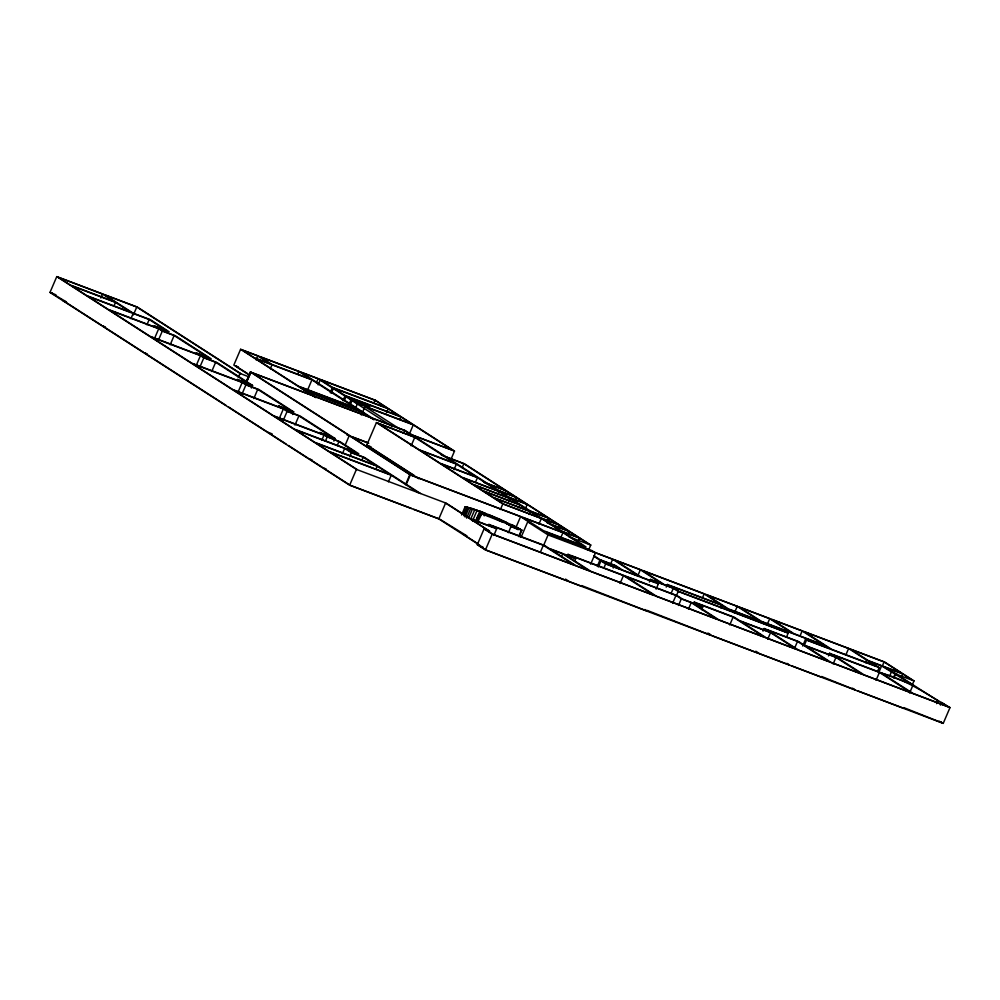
<?xml version="1.0" encoding="UTF-8"?>
<svg xmlns="http://www.w3.org/2000/svg" width="1000" height="1000" viewBox="0 0 1000 1000"><rect width="100%" height="100%" fill="white"/><g stroke="black" fill="none" stroke-linecap="round" stroke-linejoin="round"><path stroke-width="1.5" d="M479.925 545.35L438.812 518.9L349.65 485.2L50 292.413L56.775 276.613L137.387 307.1L240.662 373.55M100.838 298.012L102.525 294.062L58.438 277.375L70.35 285.038L114.438 301.712L102.525 294.062M113.787 306.35L115.475 302.4L71.425 285.738L86.888 295.675L130.938 312.337L115.475 302.4M130.9 318.725L133.162 313.463M133.387 314.913L136.775 307.013L104.825 294.925L133.25 313.212L150.425 319.713L169.163 331.775L157.35 327.3L163.538 331.275L175.35 335.75L211.188 358.812L199.375 354.338L205.075 358.013L216.887 362.475L252.55 385.412L251.412 388.05M146.925 324.787L149.188 319.525L87.938 296.35L108.175 309.387L157.625 328.088L154 325.75L165.812 330.225L149.188 319.525M154.738 337.987L158.688 328.762L109.225 310.05L149.963 336.262L199.425 354.975L196.038 352.8L207.85 357.262L174.125 335.562L162.312 331.1L158.688 328.762M158.363 340.312L162.312 331.1M170.175 344.775L174.125 335.562M196.5 364.862L200.45 355.65L151.05 336.962L191.688 363.113L241.1 381.788L237.35 379.387L249.163 383.85L215.65 362.287L203.837 357.825L200.45 355.65M199.887 367.038L203.837 357.825M211.7 371.512L215.65 362.287M451.112 459L454.5 451.1L375.675 400.387L240.6 349.288L233.825 365.087L249.6 375.238M238.35 377.4L240.05 373.45L136.775 307.013M237.662 393.025L242.188 382.488L192.725 363.787L232.85 389.6L282.3 408.3L278.538 405.875L290.35 410.337L257.738 389.363L245.925 384.9L242.188 382.488M246.1 381.9L250.338 372L405.238 430.588L586 546.888L546.712 532.4L550.788 535.025L591.938 550.588L595.5 552.875L590.65 564.188M246.425 382.025L250.675 372.125M256.075 359.875L257.762 355.925L242.312 350.087L254.325 357.812L269.775 363.65L257.762 355.925M246.625 382.238L250.875 372.337L404.613 430.487L415.4 437.438L376.425 422.575L366.725 445.2L418.837 478.738M241.975 394.113L245.925 384.9M253.787 398.575L257.738 389.363M270.325 368.738L272.013 364.787M297.688 374.087L298.812 371.45L260.087 356.8L272.113 364.538L310.837 379.188L298.812 371.45M279.4 418.188L283.35 408.975L233.925 390.288L273.512 415.75L322.925 434.438L319.812 432.438L331.625 436.9L298.925 415.863L287.113 411.4L283.35 408.975M283.163 420.613L287.113 411.4M292.562 414.525L293.688 411.887L258.962 389.55L247.15 385.075L240.738 380.95L252.55 385.412M307.413 390.412L311.925 379.875L255.35 358.488L298.375 386.163L354.95 407.562L311.925 379.875M294.975 425.087L298.925 415.863M316.375 382.688L318.062 378.738L301.125 372.325L374.237 419.363M318.125 384.875L320.387 379.613L375.05 400.288L387.137 408.062L332.475 387.388L320.387 379.613M330.225 392.663L332.475 387.388M331.262 393.338L333.525 388.075L388.225 408.762L399.862 416.25L345.163 395.562L333.525 388.075M321.737 440.4L324 435.125L274.575 416.438L294.175 429.05L355.412 452.212L338.925 441.6L324 435.125M325.425 441.087L327.113 437.137M342.912 400.825L345.163 395.562M344.513 400.188L346.213 396.238L361.587 402.05L366.525 405.225L351.15 399.412L346.213 396.238M349.462 403.363L351.15 399.412M333.862 441.1L335 438.462L300.163 416.05L288.35 411.587L281.875 407.425L293.688 411.887M350.562 404.062L352.262 400.112L369.9 406.788L363.913 402.938L400.913 416.925L412.175 424.175L357.537 403.512L352.262 400.112M337.238 445.55L338.925 441.6M355.275 408.775L357.537 403.512M345 445.538L349.25 435.637M342.4 453.688L344.65 448.425L295.262 429.738L314.913 442.388L376.125 465.538L363.175 457.212L351.362 452.738L344.65 448.425M361.362 415.05L362.488 412.413L305.963 391.037L316.212 397.625M362.688 411.863L364.95 406.587L413.288 424.875L452.85 450.337L407.362 433.125M349.675 456.688L351.362 452.738M373.925 402.925L375.05 400.288M349.65 485.2L356.425 469.4L56.775 276.613M362.05 459.85L363.175 457.212M386.538 412.713L388.225 408.762M376.075 468.862L377.2 466.238L315.975 443.075L328.925 451.413L390.15 474.562L377.2 466.238M399.775 419.562L400.913 416.925M403.4 433.325L404.613 430.487M388.413 481.838L391.238 475.25L329.975 452.088L357.038 469.487M409.338 434.1L413.288 424.875M411.138 445.812L414.775 437.337L378.1 423.35L419.062 449.712L455.337 463.425L414.775 437.337M405.588 484.513L409.837 474.613M406.087 484.837L410.337 474.938L250.338 372M453.975 469.762L456.4 464.113L420.112 450.387L440.112 463.25L476.388 476.975L456.4 464.113M438.812 518.9L445.588 503.1L487.987 530.375L484.062 528.9L477.287 544.7L485.438 549.938L943.225 723.388L950 707.588C927.9 694.912 906.963 679.862 881.75 673.3L913.112 693.475L948.288 706.8L941.575 702.475L940.438 705.113M462.15 467.65L463.85 463.7L445.562 456.788M475.613 481.887L477.438 477.65L441.175 463.925L461.725 477.163L498 490.875L477.438 477.65M461.562 515.025L465.087 506.812L481.788 511.8L512.75 525.237L521.862 530.138L519.038 536.725M463.425 514.212L466.6 507.337L482.337 512.15M463.938 515.837L467.512 507.5L466.262 506.925M465.05 517.062L469.038 507.775L467.837 507.212M466.587 518.1L470.8 508.263L469.675 507.725M468.575 518.1L472.587 508.762L471.512 508.225M470.575 519.462L474.85 509.513L473.862 509.012M472.525 521.013L477.125 510.262L476.225 509.787M475.45 521.337L479.787 511.225L479 510.788M476.6 521.65C478.062 503.9 495.712 521.213 504.237 522.337M476.887 521.712L480.475 513.375L507.45 523.888M481.712 513.938L477.612 522.25M481.3 514.913L482.45 512.2L481.788 511.8M484.25 515.85L484.8 512.975M497.837 494.387L499.05 491.562L462.775 477.837L472.625 484.175L508.9 497.887L499.05 491.562M504.8 493.413L505.938 490.775L484.8 482.775M500.387 509.55L502.812 503.9L376.425 422.575M485.438 549.938L492.212 534.138L484.062 528.9M493.837 535.425L496.65 528.837L492.1 525.913L543.325 545.288L573.85 564.925L492.85 534.237L485.788 529.688L489.712 531.175L471 519.138L496.65 528.837M508.75 501.4L509.963 498.562L473.663 484.837L482.575 490.575L518.875 504.3L509.963 498.562M515.237 500.112L516.362 497.488L493.8 488.95M518.688 507.8L519.9 504.975L483.65 491.262L493.013 497.287L529.25 510.988L519.9 504.975M510.513 527.062L511.062 525.8L510.025 525.438M508.387 532.7L511.213 526.112L509.225 524.987M511.375 526.763L510.525 525.725M515.737 527.95L520.588 516.638L410.337 474.938M525.5 508.4L527.188 504.45L507.45 496.975M517.775 529.612L518.325 528.35L519.35 528.713M519.075 529.55L519.225 528.85L520.3 529.237M519.25 535.188L521.512 529.913M529.1 514.5L530.312 511.675L494.1 497.975L503.438 503.988L559.4 525.188L568.175 530.825L547.075 522.837M521.038 537.388L527.7 521.838L530.013 522.7L520.588 516.638M538.938 524.138L541.362 518.475L502.812 503.9M547.475 520.862L548.612 518.237L528.888 510.775M540.513 551.875L543.325 545.288M543.837 544.837L548.075 534.938L527.7 521.838M558.275 527.812L559.4 525.188M561.112 536.9L562.938 532.663L522.863 517.5L543.425 530.65L583.188 545.688L562.938 532.663M568.15 534.163L569.288 531.525L549.538 524.062M561.587 556.462L562.712 553.825L550.2 549.087L576.2 565.812L588.75 570.575L562.712 553.825M578.587 540.875L579.712 538.237L559.975 530.775M574.562 561.375L575.688 558.737L571.138 555.8L623.45 575.588L654.175 595.363L591.05 571.45L565.025 554.7L575.688 558.737M588.5 550.312L590.763 545.05L464.475 463.8L441.312 455.037M597.3 566.3L600.112 559.712L593.775 555.588M598.362 566.987L601.188 560.413L614.35 565.388L620.212 569.163L606.912 564.125L601.188 560.413M603.938 567.875L605.638 563.925L593.9 556.3M610.375 564.55L612.638 559.275L548.075 534.938M613.212 568.013L614.35 565.388M620.062 583.488L623.45 575.588M638.112 575.037L640.362 569.763L614.925 560.138L641.388 577.175L655.025 582.325L650.475 579.4L649.338 582.038M656.112 589.138L658.363 583.875L653.812 580.95L673.3 588.312L678.213 591.475L788.213 633.088L786.513 637.038M666.225 587.112L667.35 584.487L721.175 604.837L704.163 593.9L642.625 570.625L664.55 584.725L672.262 587.65L667.35 584.487M671.038 593.575L673.3 588.312M672.575 603.35L675.962 595.45L625.725 576.45L656.488 596.237L716.775 619.087L691.225 602.638L681.312 598.888L675.962 595.45M676.513 595.425L678.213 591.475M678.487 605.475L681.312 598.888M688.4 609.225L691.225 602.638M702.475 597.85L704.163 593.9M701.575 609.612L702.7 606.987L697.35 603.538L733.125 617.075L764.15 637.038L719.05 619.95L693.475 603.5L702.7 606.987M721.087 608.15L722.212 605.513L670.65 586.013L679.438 591.663L731 611.163L722.212 605.513M734.4 612.987L737.225 606.4L706.462 594.775L728.4 608.888L759.15 620.513L737.225 606.4M729.737 624.975L733.125 617.075M763.012 631.163L764.137 628.525L798.737 641.612L804.087 645.05L834.912 656.712L829.562 653.275L828.438 655.9M767.45 623.95L769.712 618.688L739.513 607.263L761.462 621.4L791.663 632.812L769.712 618.688M767.712 639.237L770.537 632.65L740.812 621.4L766.438 637.9L796.25 649.188L770.537 632.65M794.675 648.012L797.5 641.425L767.513 630.087L798.6 650.088L828.65 661.475L797.5 641.425M799.9 636.237L802.163 630.962L772.025 619.562L793.95 633.675L824.087 645.075L802.163 630.962M802.65 646.025L805.475 639.438L829.388 648.475L825.175 645.775L729.463 609.562L733.263 612.013L788.213 633.088M804.275 645.387L806.538 640.125L805.475 639.438M833.138 663.975L835.962 657.4L805.2 645.763L830.987 662.35L861.825 674.038L835.962 657.4M845.775 655.113L848.6 648.525L804.463 631.838L831.688 649.35L875.825 666.05L848.6 648.525M865.475 662.75L866.6 660.113M877.475 671.538L879.175 667.588L869.425 661.325L881.587 665.925L911.938 684.425L829.562 653.275M878.763 672.5L881.587 665.925M876.038 680.312L879.425 672.412L832.95 654.837L864.188 674.925L910.775 692.588L879.425 672.412M882.387 665.9L884.075 661.95L850.888 649.4L868.363 660.638L901.55 673.188L884.075 661.95M889.638 676.137L891.325 672.188M893.5 677.6L895.188 673.65M893.975 677.913L895.675 673.962M901.475 676.513L902.6 673.875L883.913 666.8L897.45 674.488M912.3 684.837L913.988 680.888L884.7 662.038L585.237 548.775M909.6 693.012L912.987 685.113M936.575 703.65L937.712 701.012M500.688 519.725L506.613 522.425M506.15 523.413L506.875 523.612M512.75 525.237L512.025 525.037L520.163 529.35M507.738 524.225L508.587 524.487M514.55 526.337L515.4 526.6M516.688 527.425L517.638 527.737M509.012 524.875L509.963 525.188M512.612 527.2L518.95 529.487M50 292.413L52.9 293.512M55.938 294.8L51.675 293.188L66.425 301.913M238.35 366.95L235.55 365.887L247.562 373.612M62.962 300.75L65.862 301.85M409.2 433.963L454.5 451.1M240.05 373.45L248.762 376.75M105.363 326.962L102.45 325.85L143.188 352.062M147.188 353.862L144.275 352.762L184.913 378.913M483.725 482.088L504.825 490.075L463.85 463.7M494.162 488.8L515.288 496.8L505.938 490.775M351.788 436.662L367.825 442.738M346.962 434.975L368.762 443.225M504.975 495.763L526.138 503.762L516.362 497.488M525 509.025L547.562 517.55L527.188 504.45M335 438.462L323.188 434L328.35 437.325L340.163 441.788L358.775 453.762L346.962 449.3L352.612 452.925L364.425 457.4L420.513 493.488M535.8 515.975L558.337 524.487L548.612 518.237M556.1 529.025L578.663 537.562L569.288 531.525M569.038 536.825L590.763 545.05M272.162 433.888L267.8 432.238L286.087 444.012M511.213 526.112L521.862 530.138M600.112 559.712L615.6 565.575L622.55 570.05L639.087 576.3L612.638 559.275M514.175 527.825L518.375 529.412M650.475 579.4L662.288 583.862L640.362 569.763M356.425 469.4L446.2 503.188L469.9 518.438L493.25 527.275L488.688 524.338L544.587 545.475L549.138 548.413L572.312 557.175L567.762 554.25L677.188 595.638L682.537 599.075L699.375 605.45L694.025 602L734.35 617.263L739.7 620.7L769.488 631.962L764.137 628.525M605.638 563.925L658.363 583.875M806.538 640.125L879.175 667.588M913.988 680.888L896.825 674.4L938.337 701.112M312.125 459.975L309.212 458.875L322.163 467.212M326.125 468.988L323.2 467.887L350.262 485.3L411.45 508.425M492.212 534.138L950 707.588M413.738 509.288L439.425 519L466.037 535.337M467.075 536.025L464.225 534.938L477.95 543.763M477.287 544.7L479.9 545.688M482.938 546.975L479.012 545.5L486.075 550.037L567.075 580.725M581.975 586.375L569.425 581.625L565.525 579.113M712.275 635.75L757.375 652.837M791.825 665.888L821.875 677.275M857.412 690.738L904 708.388M366.725 445.2L371.05 446.85M500.863 519.663L488.338 514.5M465.087 506.812L466.362 507.362M480.125 513.425L481.388 513.987M481.3 513.513L482.488 514.062M482.013 513.65L483.137 514.2M483.013 513.925L484.075 514.45M484.05 514.225L485.025 514.725M506.688 523.675L511.65 526.138M485.375 514.663L486.262 515.125M486.725 515.1L487.5 515.538M488.325 515.688L488.975 516.075M902.6 673.875L912.288 680.1M940.625 721.712L943.225 723.388M939.275 721.162L941.525 722.6L903.725 707.588M852.463 688.175L855.05 689.837L821.637 676.5M786.9 663.337L789.475 664.987L759.675 653.7L755.825 651.225M579.712 538.237L589.075 544.275M541.362 518.475L563.55 532.75L410.95 475.037L252.025 372.775M530.312 511.675L539.65 517.688M364.95 406.587L400.688 429.588M318.062 378.738L392.587 426.675M708.438 633.275L711 634.925M707.45 633.237L710 634.888L647.15 610.4M362.488 412.413L374.012 419.837M240.6 349.288L315.487 397.475M644.837 609.513L647.4 611.163L581.675 585.575M368.4 445.988L409.363 472.337M410.412 473.013L414.162 475.425M391.238 475.25L418.225 492.625M64.662 301.537L80.113 311.475M81.163 312.162L101.412 325.188M185.963 379.588L226.075 405.4M228.425 406.912L266.737 431.55M288.488 445.55L308.137 458.188M355.988 408.225L299.4 386.825L304.875 390.35L361.463 411.75L355.988 408.225"/></g></svg>
